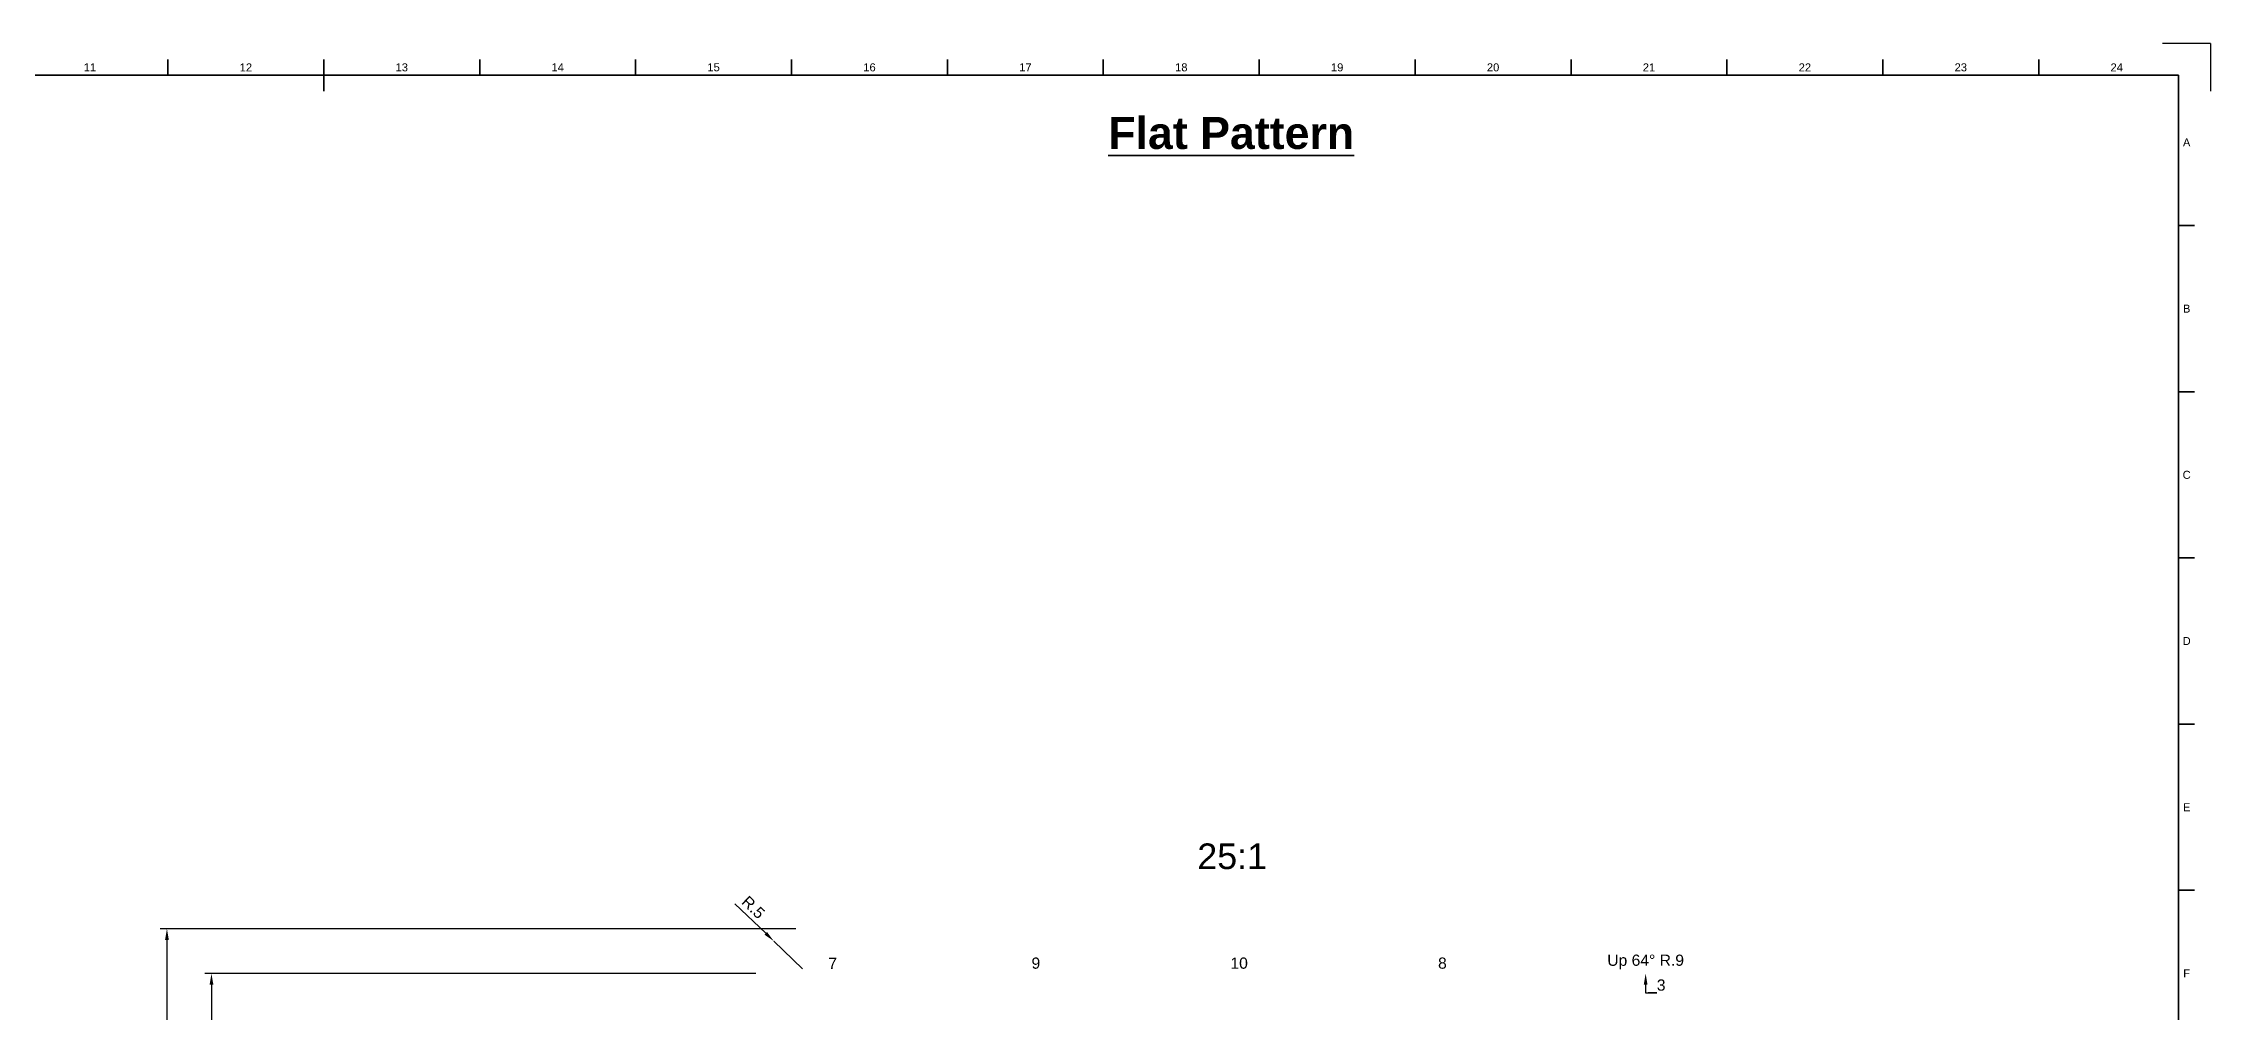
# Paper-space layout 'Sheet1' of a CAD drawing. Header units: millimetres. Extents: x 0 to 1189, y 0 to 841.
# Drawn here: x 512 to 1189, y 538 to 841 of the extents above; entities that cross this region are included whole.
import ezdxf
from ezdxf import colors
from ezdxf.entities.mleader import LeaderData, LeaderLine
from ezdxf.enums import TextEntityAlignment as Align
from ezdxf.math import Vec2, Vec3

# ---------------------------------------------------------------- set-up
doc = ezdxf.new("R2010")
doc.units = ezdxf.units.MM
doc.header["$LTSCALE"] = 0.75
for name, color, linetype, lineweight in [('Bend Notes', 7, 'Continuous', 35), ('BendIds', 7, 'Continuous', 35), ('BORDER', 7, 'Continuous', 35), ('FD_Dimensions', 7, 'Continuous', 35), ('Notes', 7, 'Continuous', 35)]:
    doc.layers.add(name, color=color, linetype=linetype, lineweight=lineweight)
doc.styles.add('FusionTitle', font='Arial.ttf')
doc.styles.get("Standard").update_dxf_attribs({"font": 'Arial.ttf'})
doc.dimstyles.new('Dim-ISO-25', dxfattribs={"dimtxt": 3.5, "dimasz": 3.5, "dimexe": 2.1, "dimexo": 2.1, "dimgap": 1.4, "dimtad": 1, "dimzin": 12, "dimdsep": 46, "dimtxsty": 'Standard', "dimcen": 0, "dimazin": 3, "dimtp": 0.1, "dimtm": 0.1, "dimtfac": 0.714286, "dimtmove": 0, "dimatfit": 3, "dimfxl": 1, "dimtzin": 12, "dimarcsym": 0})

# ---------------------------------------------------------------- blocks, each defined once
blk = doc.blocks.new('ISO_A0_SHEET')
at = {"layer": 'BORDER'}
for p, q in [((550.79, 836), (550.79, 831)), ((599.5, 836), (599.5, 826)), ((648.21, 836), (648.21, 831)), ((696.92, 836), (696.92, 831)), ((745.62, 836), (745.62, 831)), ((794.33, 836), (794.33, 831)), ((843.04, 836), (843.04, 831)), ((891.75, 836), (891.75, 831)), ((940.46, 836), (940.46, 831)), ((989.17, 836), (989.17, 831)), ((1037.87, 836), (1037.87, 831)), ((1086.58, 836), (1086.58, 831)), ((1135.29, 836), (1135.29, 831)), ((20, 831), (1179, 831)), ((1179, 831), (1179, 10)), ((1179, 784.06), (1184, 784.06)), ((1179, 732.12), (1184, 732.12)), ((1179, 680.19), (1184, 680.19)), ((1179, 628.25), (1184, 628.25)), ((1179, 576.31), (1184, 576.31))]:
    blk.add_line(p, q, dxfattribs=at)
at = {"layer": 'Defpoints'}
for q in [(1174, 841), (1189, 826)]:
    blk.add_line((1189, 841), q, dxfattribs=at)
at = {"layer": 'BORDER', "style": 'FusionTitle'}
for s, p in [('11', (526.44, 833.5)), ('12', (575.15, 833.5)), ('13', (623.85, 833.5)), ('14', (672.56, 833.5)), ('15', (721.27, 833.5)), ('16', (769.98, 833.5)), ('17', (818.69, 833.5)), ('18', (867.4, 833.5)), ('19', (916.1, 833.5)), ('20', (964.81, 833.5)), ('21', (1013.52, 833.5)), ('22', (1062.23, 833.5)), ('23', (1110.94, 833.5)), ('24', (1159.65, 833.5)), ('A', (1181.5, 810.03)), ('B', (1181.5, 758.09)), ('C', (1181.5, 706.16)), ('D', (1181.5, 654.22)), ('E', (1181.5, 602.28)), ('F', (1181.5, 550.34))]:
    blk.add_text(s, height=2.5, dxfattribs=at).set_placement(p, align=Align.MIDDLE)
blk = doc.blocks.new('*D75')
at = {"layer": 'Defpoints', "color": 0, "transparency": 16777216}
for p in [(740.09, 560.44), (749.1, 551.78)]:
    blk.add_point(p, dxfattribs=at)
at = {"layer": 'FD_Dimensions', "color": 0, "lineweight": -2, "transparency": 16777216}
for p, q in [((727.95, 572.1), (737.56, 562.87)), ((749.1, 551.78), (740.09, 560.44))]:
    blk.add_line(p, q, dxfattribs=at)
at = {"layer": 'FD_Dimensions', "color": 0, "transparency": 16777216}
blk.add_solid([(737.97, 563.29), (737.16, 562.45), (740.09, 560.44)], dxfattribs=at)
at = {"layer": 'FD_Dimensions', "color": 0, "transparency": 16777216, "insert": (733.7, 570.99), "char_height": 3.5, "attachment_point": 5, "rotation": 316.1443}
blk.add_mtext('R.5', dxfattribs=at)
blk = doc.blocks.new('*D81')
at = {"layer": 'Defpoints', "color": 0, "transparency": 16777216}
for p in [(736.6, 550.33), (564.4, 215.94), (736.6, 215.94)]:
    blk.add_point(p, dxfattribs=at)
at = {"layer": 'FD_Dimensions', "color": 0, "lineweight": -2, "transparency": 16777216}
for p, q in [((734.5, 550.33), (562.3, 550.33)), ((564.4, 546.83), (564.4, 219.44)), ((734.5, 215.94), (562.3, 215.94))]:
    blk.add_line(p, q, dxfattribs=at)
at = {"layer": 'FD_Dimensions', "color": 0, "transparency": 16777216}
for points in [[(563.82, 546.83), (564.99, 546.83), (564.4, 550.33)], [(563.82, 219.44), (564.99, 219.44), (564.4, 215.94)]]:
    blk.add_solid(points, dxfattribs=at)
at = {"layer": 'FD_Dimensions', "color": 0, "transparency": 16777216, "insert": (561.21, 383.13), "char_height": 3.5, "attachment_point": 5, "rotation": 90}
blk.add_mtext('13.38', dxfattribs=at)
blk = doc.blocks.new('*D83')
at = {"layer": 'Defpoints', "color": 0, "transparency": 16777216}
for p in [(749.1, 564.28), (550.49, 201.98), (749.1, 201.98)]:
    blk.add_point(p, dxfattribs=at)
at = {"layer": 'FD_Dimensions', "color": 0, "lineweight": -2, "transparency": 16777216}
for p, q in [((747, 564.28), (548.39, 564.28)), ((550.49, 560.78), (550.49, 205.48)), ((747, 201.98), (548.39, 201.98))]:
    blk.add_line(p, q, dxfattribs=at)
at = {"layer": 'FD_Dimensions', "color": 0, "transparency": 16777216}
for points in [[(549.9, 560.78), (551.07, 560.78), (550.49, 564.28)], [(549.9, 205.48), (551.07, 205.48), (550.49, 201.98)]]:
    blk.add_solid(points, dxfattribs=at)
at = {"layer": 'FD_Dimensions', "color": 0, "transparency": 16777216, "insert": (547.3, 383.13), "char_height": 3.5, "attachment_point": 5, "rotation": 90}
blk.add_mtext('14.49', dxfattribs=at)

psp = doc.layouts.new('Sheet1')

# ---------------------------------------------------------------- block references
at = {"layer": 'BORDER'}
psp.add_blockref('ISO_A0_SHEET', (0, 0), dxfattribs=at)

# ---------------------------------------------------------------- texts
at = {"layer": 'Notes', "attachment_point": 1}
for s, width, insert, char_height in [('{\\fArial|b1|i0|c0|p34;\\LFlat Pattern}', 126.81828, (844.578, 817.989), 10), ('25:1', 74.92857, (872.416, 590.95), 8)]:
    psp.add_mtext_dynamic_manual_height_columns(s, width=width, gutter_width=17.5, heights=[0], dxfattribs=dict(at, insert=insert, char_height=char_height))

# ---------------------------------------------------------------- dimensions: what is measured, and where the dimension line sits
at = {"layer": 'FD_Dimensions'}
dim = psp.add_radius_dim(center=(749.099, 551.783), mpoint=(740.086, 560.443), dimstyle='Dim-ISO-25', override={"dimlfac": -0.04, "dimse1": 1, "dimclrd": 0, "dimclre": 0}, dxfattribs=at)
dim.commit()
dim.dimension.update_dxf_attribs({"geometry": '*D75', "text_midpoint": (731.494, 568.698)})
dim = psp.add_linear_dim(base=(550.487, 201.983), p1=(749.099, 564.283), p2=(749.099, 201.983), angle=270.000008, dimstyle='Dim-ISO-25', override={"dimlfac": -0.04, "dimclrd": 0, "dimclre": 0}, dxfattribs=at)
dim.commit()
dim.dimension.update_dxf_attribs({"geometry": '*D83', "text_midpoint": (547.3, 383.133)})
dim = psp.add_linear_dim(base=(564.403, 215.939), p1=(736.599, 550.326), p2=(736.599, 215.939), angle=90, dimstyle='Dim-ISO-25', override={"dimlfac": -0.04}, dxfattribs=at)
dim.commit()
dim.dimension.update_dxf_attribs({"geometry": '*D81', "text_midpoint": (564.403, 383.133), "dimtype": 160})

# ---------------------------------------------------------------- leaders
at = {"layer": 'Bend Notes'}
ml = psp.add_multileader_mtext('Standard', dxfattribs=at)
ml.set_content('Up 64%%D R.9', color=256)
ml.set_leader_properties()
ml.build(insert=Vec2(0, 0))
ml.multileader.update_dxf_attribs({"leader_type": 0, "text_attachment_direction": 1, "text_left_attachment_type": 5, "text_right_attachment_type": 5, "dogleg_length": 0, "arrow_head_size": 3.5})
ctx = ml.context
ctx.base_point, ctx.char_height, ctx.arrow_head_size, ctx.landing_gap_size, ctx.plane_origin = Vec3(1012.474, 551.726), 3.5, 3.5, 0, Vec3(1012.474, 550.326)
ctx.left_attachment, ctx.right_attachment, ctx.text_align_type = 5, 5, 1
notes = []
notes.append((ctx, [(0, (1, 1, 0), (1012.474, 551.726), (1, 0), 0, [(0, [(1012.474, 550.326)], 0, [])])]))
ctx.mtext.insert, ctx.mtext.alignment, ctx.mtext.flow_direction = Vec3(1012.474, 556.212), 2, 5
at = {"layer": 'BendIds'}
ml = psp.add_multileader_mtext('Standard', dxfattribs=at)
ml.set_content('9', color=256)
ml.set_leader_properties()
ml.build(insert=Vec2(0, 0))
ml.multileader.update_dxf_attribs({"leader_type": 0, "text_attachment_direction": 1, "text_left_attachment_type": 5, "text_right_attachment_type": 5, "dogleg_length": 0, "arrow_head_size": 3.5})
ctx = ml.context
ctx.base_point, ctx.char_height, ctx.arrow_head_size, ctx.landing_gap_size, ctx.plane_origin = Vec3(821.974, 551.726), 3.5, 3.5, 0, Vec3(821.974, 550.326)
ctx.left_attachment, ctx.right_attachment, ctx.text_align_type = 5, 5, 1
notes.append((ctx, [(0, (1, 1, 0), (821.974, 551.726), (1, 0), 0, [(0, [(821.974, 550.326)], 0, [])])]))
ctx.mtext.insert, ctx.mtext.alignment, ctx.mtext.flow_direction = Vec3(821.974, 555.3), 2, 5
ml = psp.add_multileader_mtext('Standard', dxfattribs=at)
ml.set_content('10', color=256)
ml.set_leader_properties()
ml.build(insert=Vec2(0, 0))
ml.multileader.update_dxf_attribs({"leader_type": 0, "text_attachment_direction": 1, "text_left_attachment_type": 5, "text_right_attachment_type": 5, "dogleg_length": 0, "arrow_head_size": 3.5})
ctx = ml.context
ctx.base_point, ctx.char_height, ctx.arrow_head_size, ctx.landing_gap_size, ctx.plane_origin = Vec3(885.474, 551.726), 3.5, 3.5, 0, Vec3(885.474, 550.326)
ctx.left_attachment, ctx.right_attachment, ctx.text_align_type = 5, 5, 1
notes.append((ctx, [(0, (1, 1, 0), (885.474, 551.726), (1, 0), 0, [(0, [(885.474, 550.326)], 0, [])])]))
ctx.mtext.insert, ctx.mtext.alignment, ctx.mtext.flow_direction = Vec3(885.474, 555.3), 2, 5
ml = psp.add_multileader_mtext('Standard', dxfattribs=at)
ml.set_content('8', color=256)
ml.set_leader_properties()
ml.build(insert=Vec2(0, 0))
ml.multileader.update_dxf_attribs({"leader_type": 0, "text_attachment_direction": 1, "text_left_attachment_type": 5, "text_right_attachment_type": 5, "dogleg_length": 0, "arrow_head_size": 3.5})
ctx = ml.context
ctx.base_point, ctx.char_height, ctx.arrow_head_size, ctx.landing_gap_size, ctx.plane_origin = Vec3(948.974, 551.726), 3.5, 3.5, 0, Vec3(948.974, 550.326)
ctx.left_attachment, ctx.right_attachment, ctx.text_align_type = 5, 5, 1
notes.append((ctx, [(0, (1, 1, 0), (948.974, 551.726), (1, 0), 0, [(0, [(948.974, 550.326)], 0, [])])]))
ctx.mtext.insert, ctx.mtext.alignment, ctx.mtext.flow_direction = Vec3(948.974, 555.3), 2, 5
ml = psp.add_multileader_mtext('Standard', dxfattribs=at)
ml.set_content('7', color=256)
ml.set_leader_properties()
ml.build(insert=Vec2(0, 0))
ml.multileader.update_dxf_attribs({"leader_type": 0, "text_attachment_direction": 1, "text_left_attachment_type": 5, "text_right_attachment_type": 5, "dogleg_length": 0, "arrow_head_size": 3.5})
ctx = ml.context
ctx.base_point, ctx.char_height, ctx.arrow_head_size, ctx.landing_gap_size, ctx.plane_origin = Vec3(758.474, 551.726), 3.5, 3.5, 0, Vec3(758.474, 550.326)
ctx.left_attachment, ctx.right_attachment, ctx.text_align_type = 5, 5, 1
notes.append((ctx, [(0, (1, 1, 0), (758.474, 551.726), (1, 0), 0, [(0, [(758.474, 550.326)], 0, [])])]))
ctx.mtext.insert, ctx.mtext.alignment, ctx.mtext.flow_direction = Vec3(758.474, 555.226), 2, 5
ml = psp.add_multileader_mtext('Standard', dxfattribs=at)
ml.set_content('3', color=256)
ml.set_leader_properties()
ml.build(insert=Vec2(0, 0))
ml.multileader.update_dxf_attribs({"text_left_attachment_type": 5, "text_right_attachment_type": 5, "dogleg_length": 3.5, "arrow_head_size": 3.5})
ctx = ml.context
ctx.base_point, ctx.char_height, ctx.arrow_head_size, ctx.landing_gap_size, ctx.plane_origin = Vec3(1015.974, 544.232), 3.5, 3.5, 0, Vec3(1012.474, 550.326)
ctx.left_attachment, ctx.right_attachment = 5, 5
notes.append((ctx, [(0, (1, 1, 0), (1012.474, 544.232), (1, 0), 3.5, [(0, [(1012.474, 550.326)], 0, [])])]))
ctx.mtext.insert, ctx.mtext.flow_direction = Vec3(1015.974, 548.446), 5
for ctx, leaders in notes:
    for number, flags, end, landing, length, lines in leaders:
        leader = LeaderData()
        leader.index, (leader.has_last_leader_line, leader.has_dogleg_vector, leader.attachment_direction) = number, flags
        leader.last_leader_point, leader.dogleg_vector, leader.dogleg_length = Vec3(end), Vec3(landing), length
        for number, points, colour, breaks in lines:
            line = LeaderLine()
            line.index, line.vertices, line.color, line.breaks = number, Vec3.list(points), colors.encode_raw_color(colour), breaks
            leader.lines.append(line)
        ctx.leaders.append(leader)

doc.saveas('drawing.dxf')
